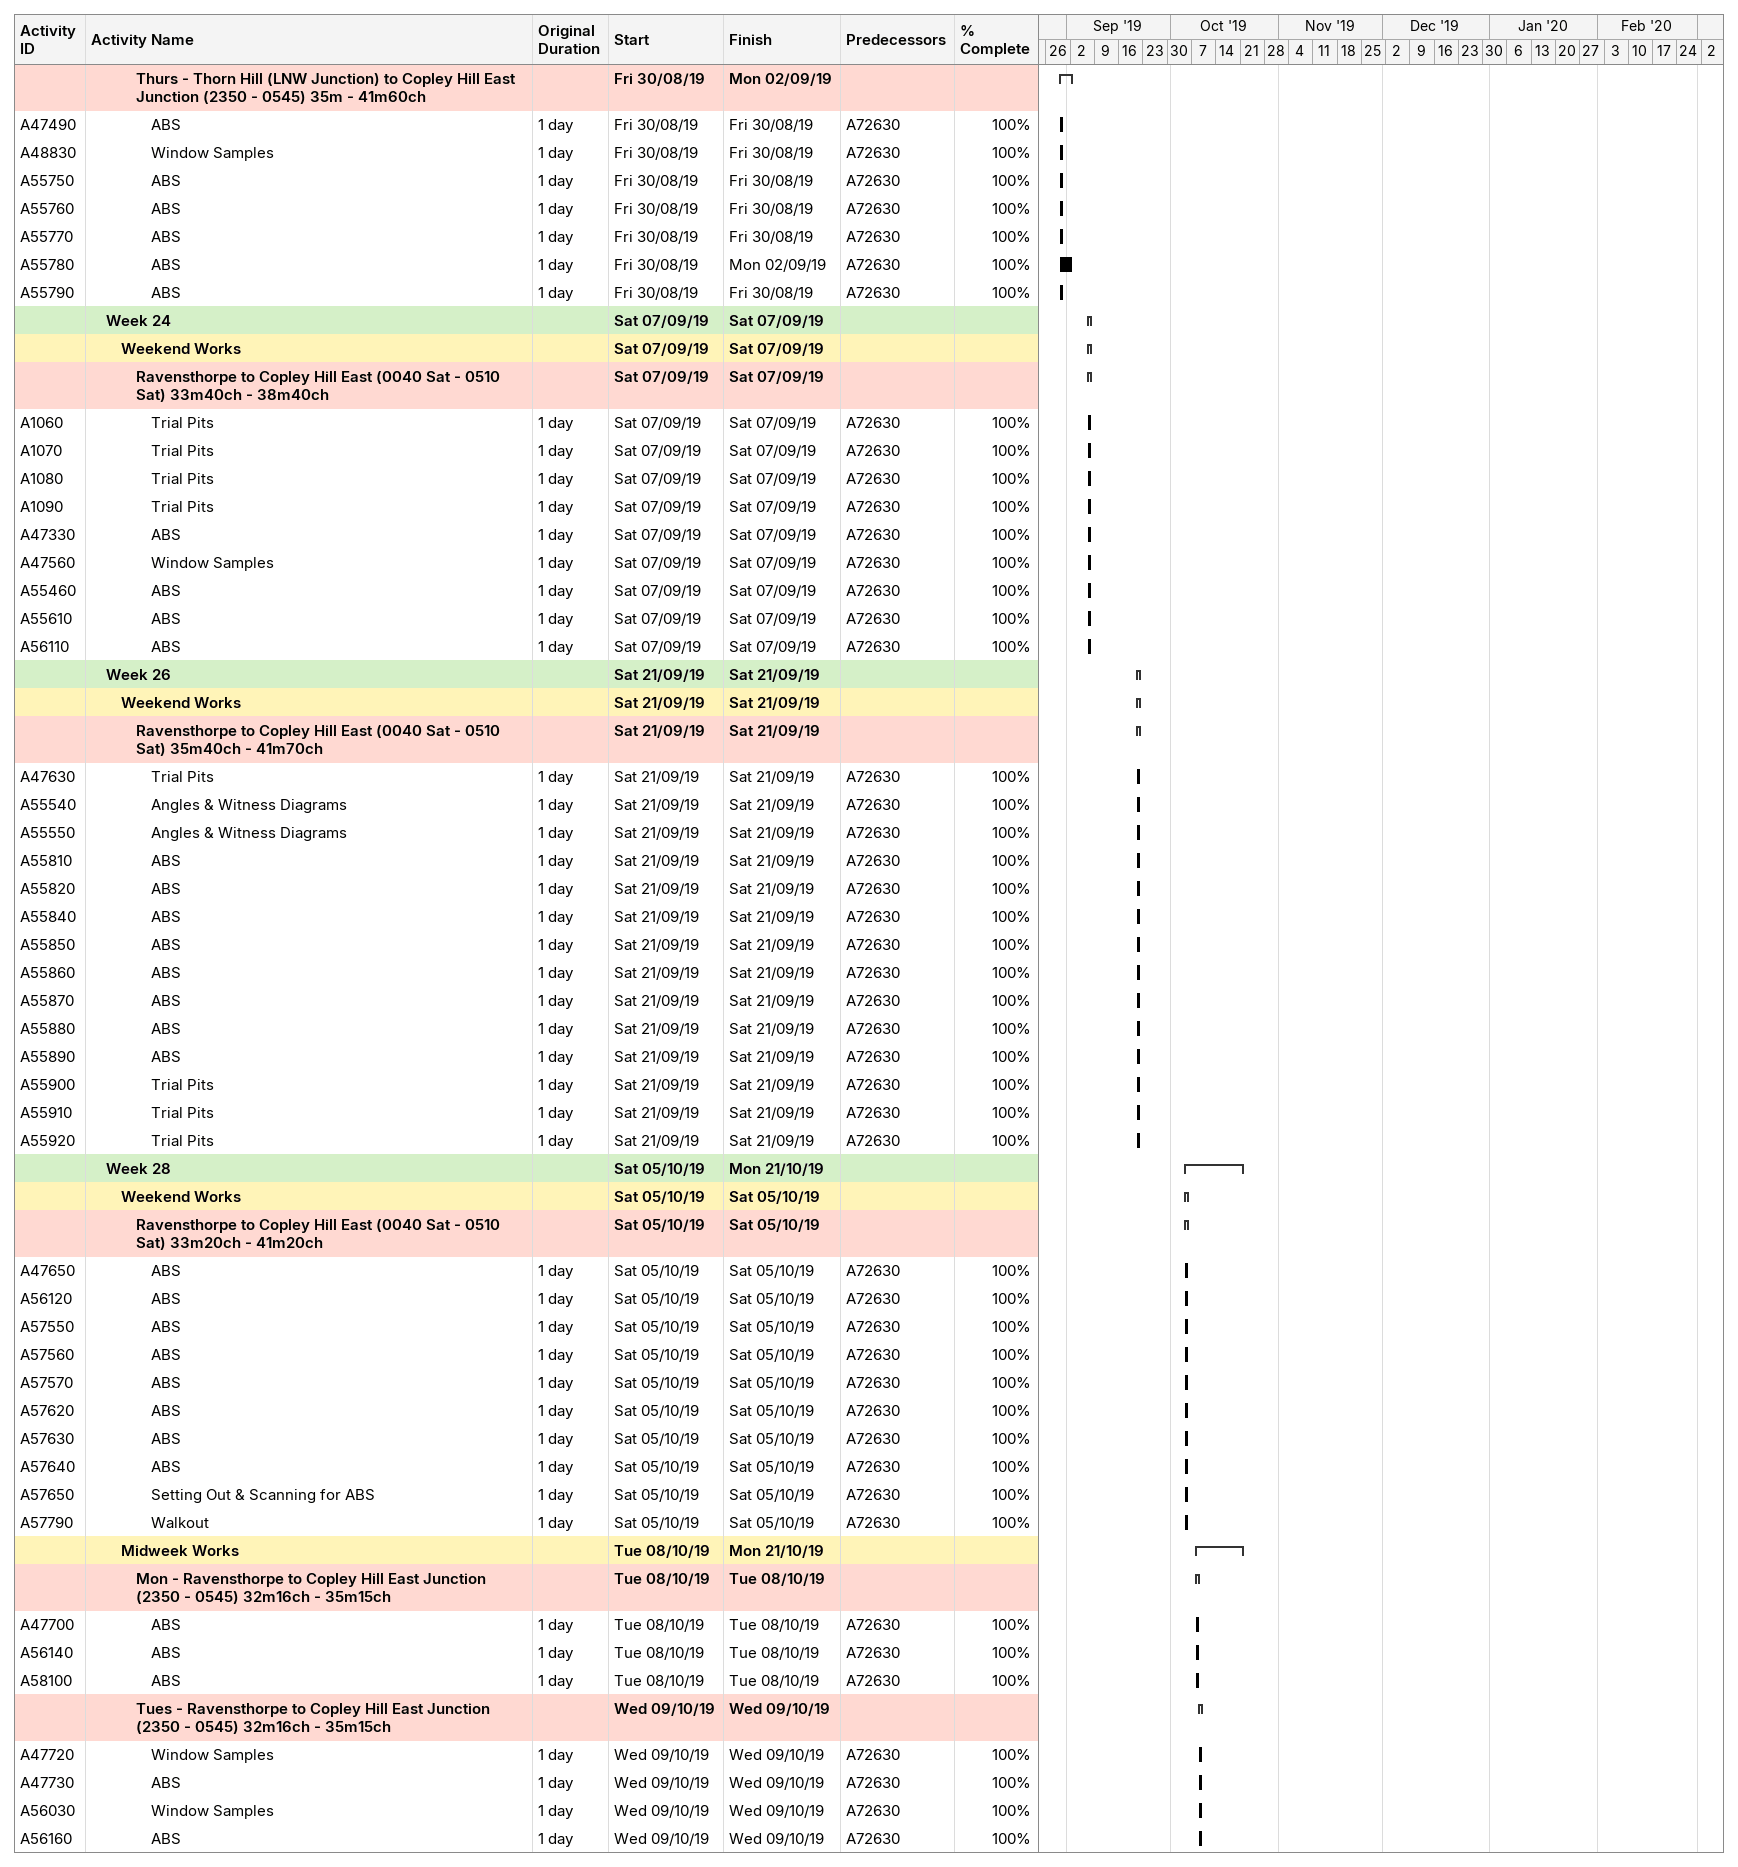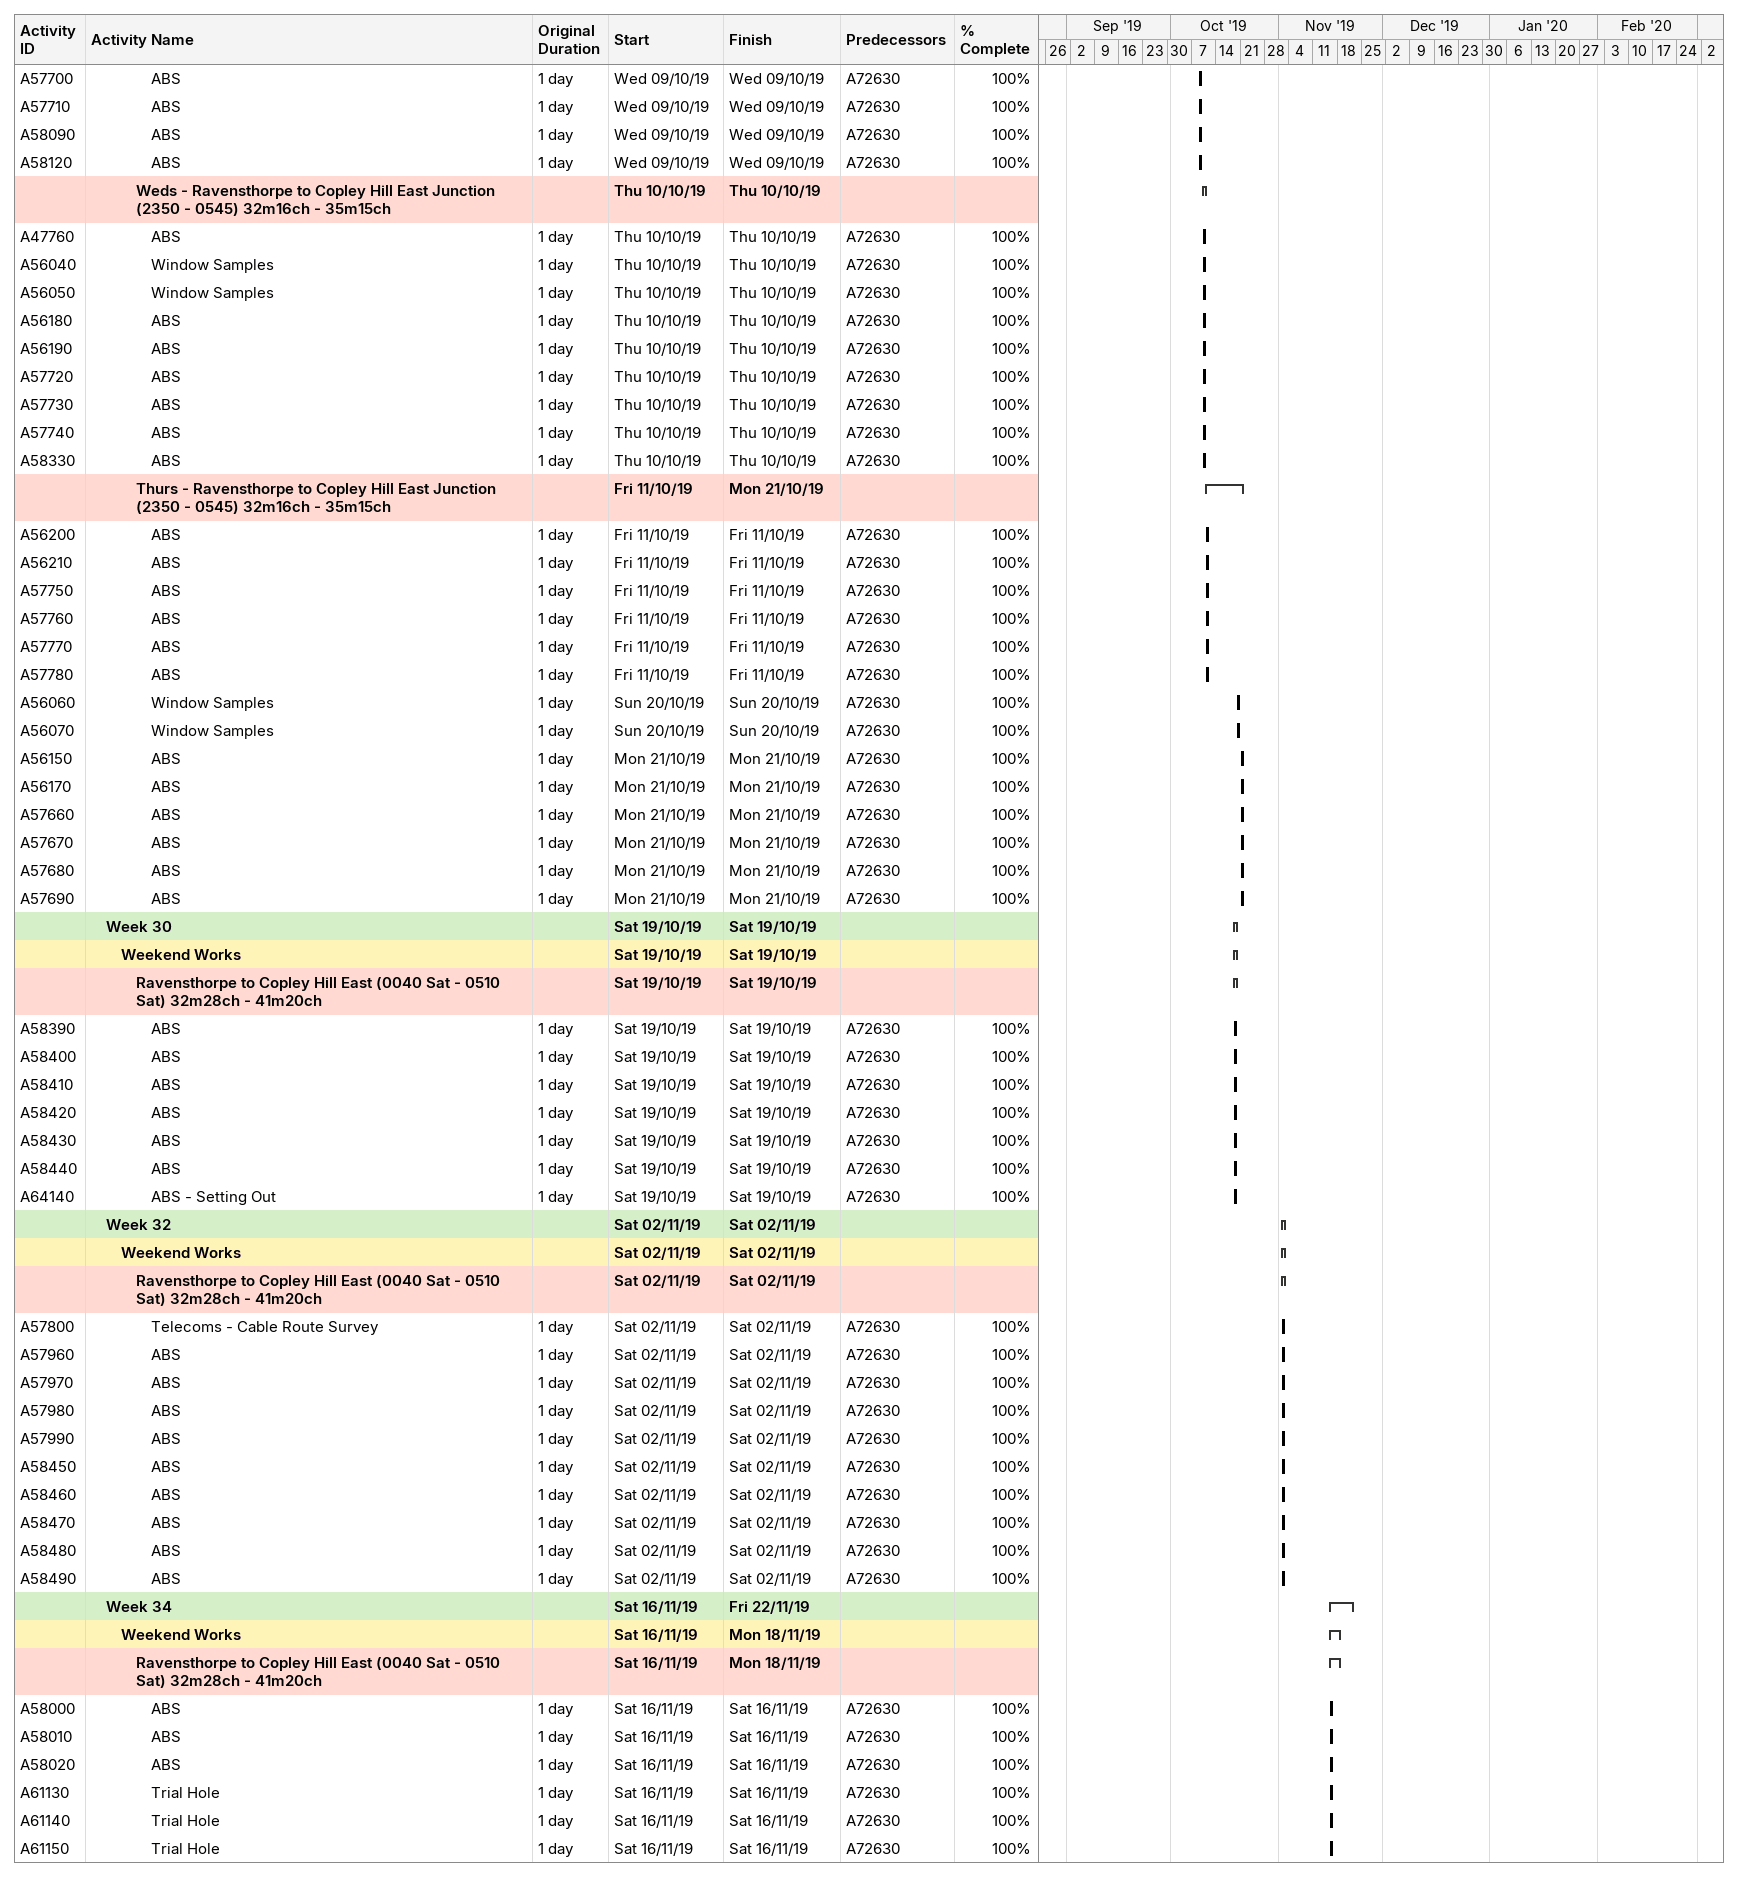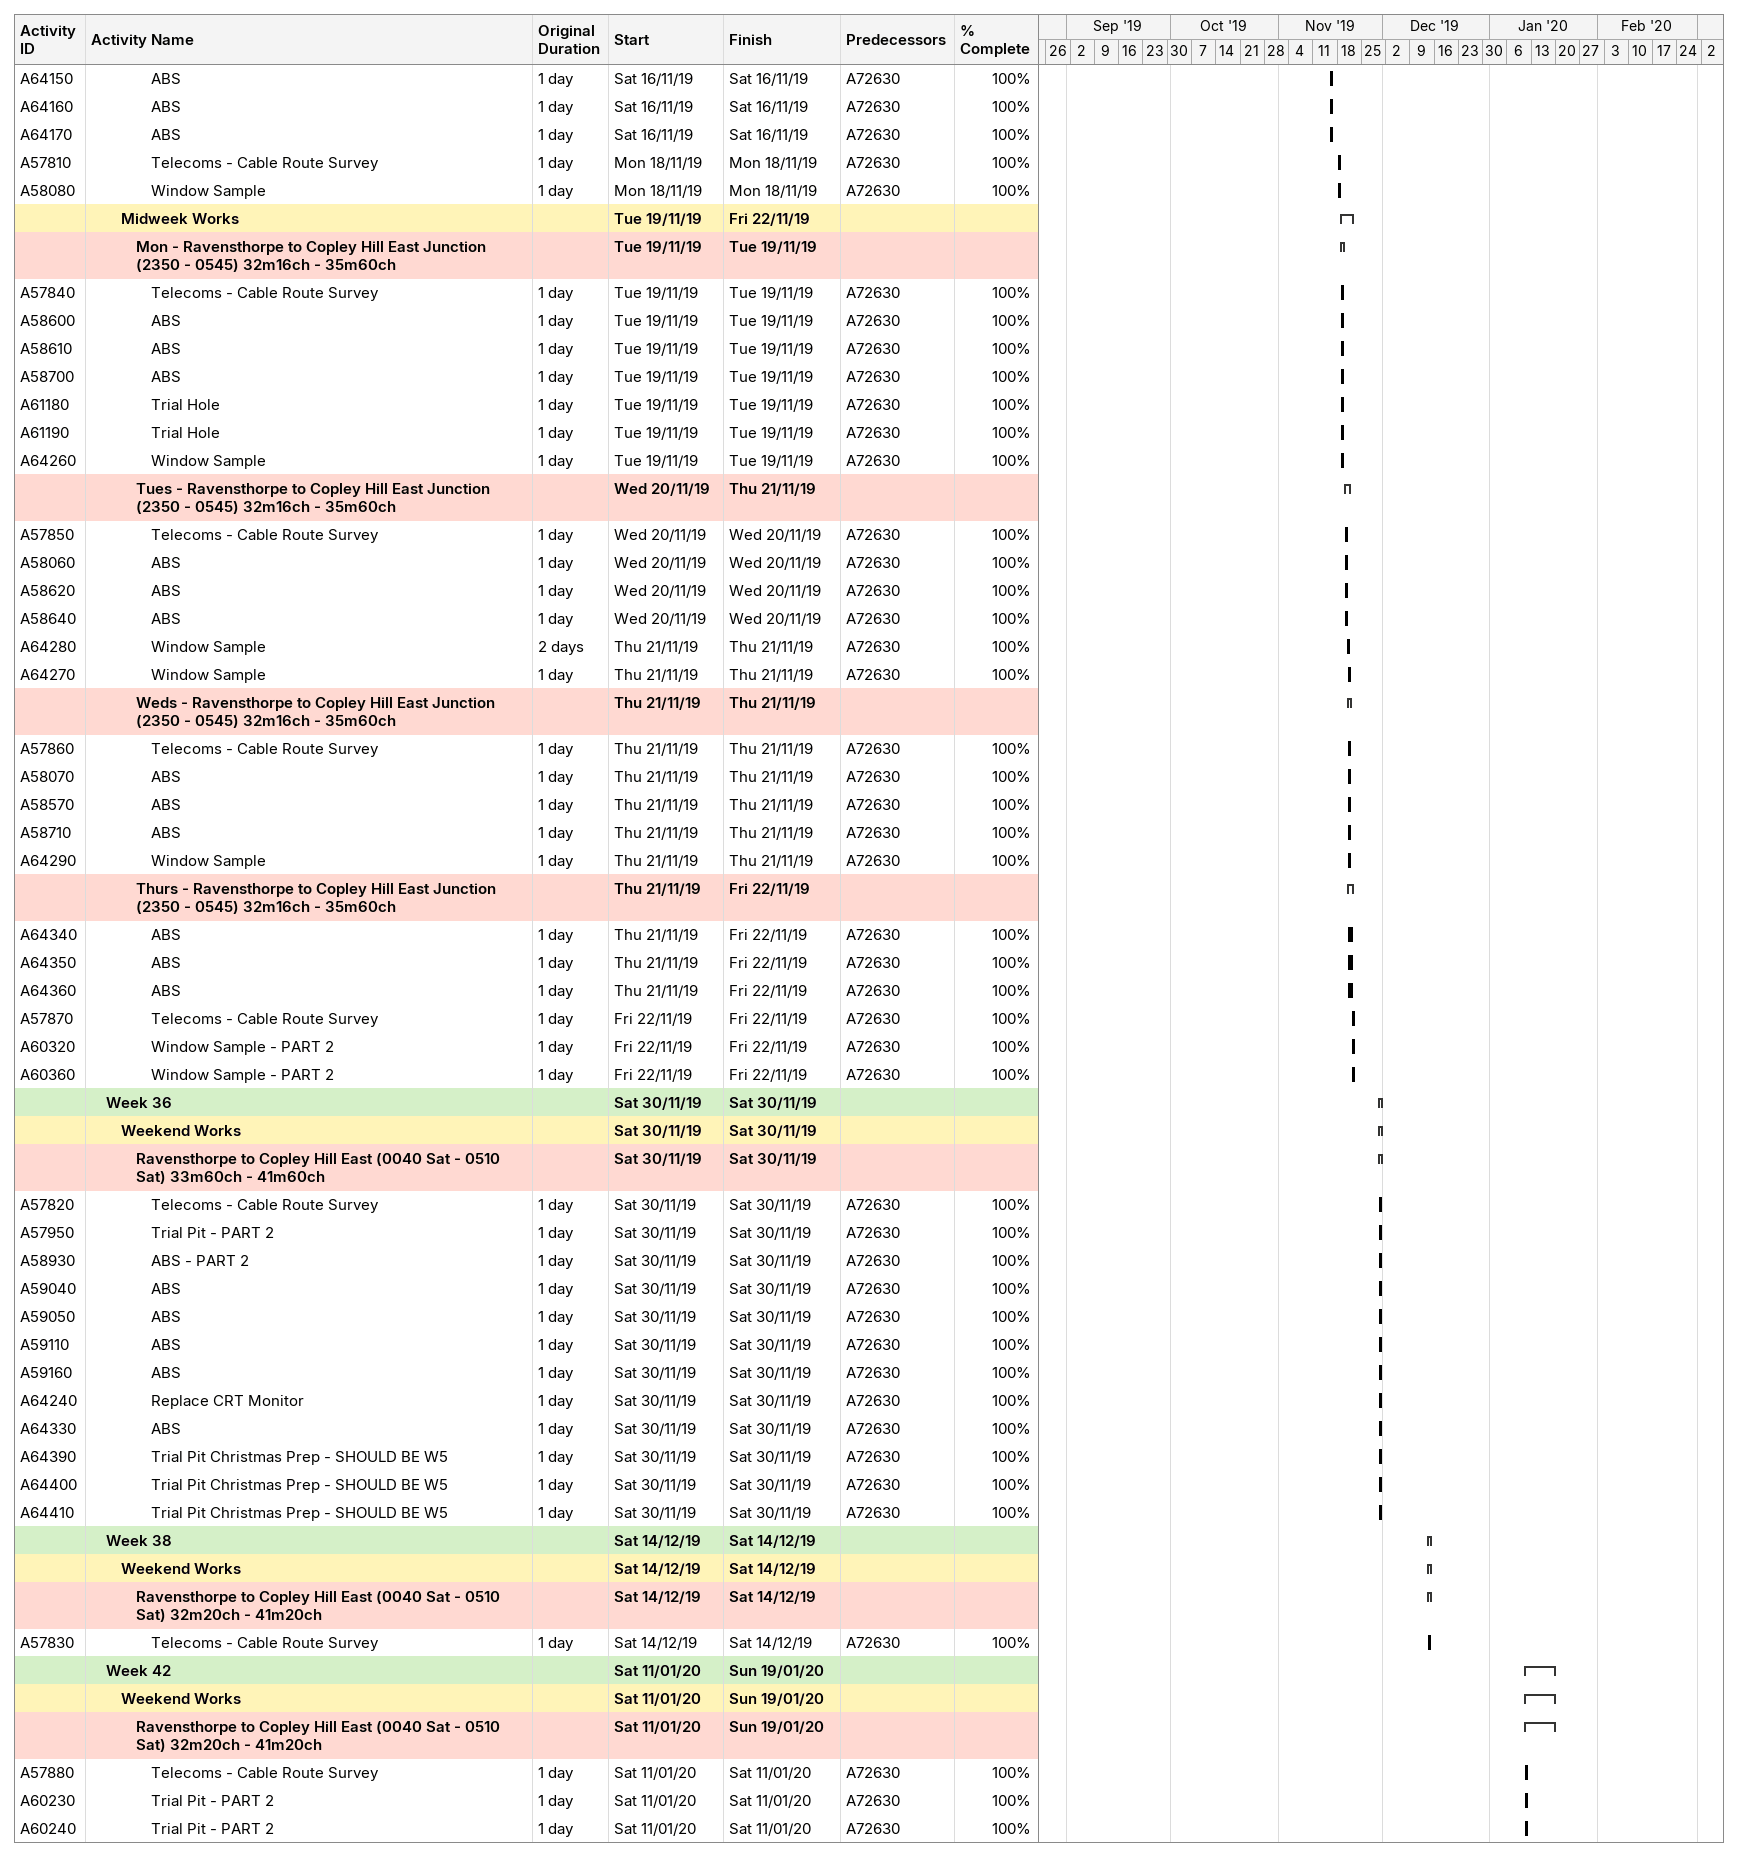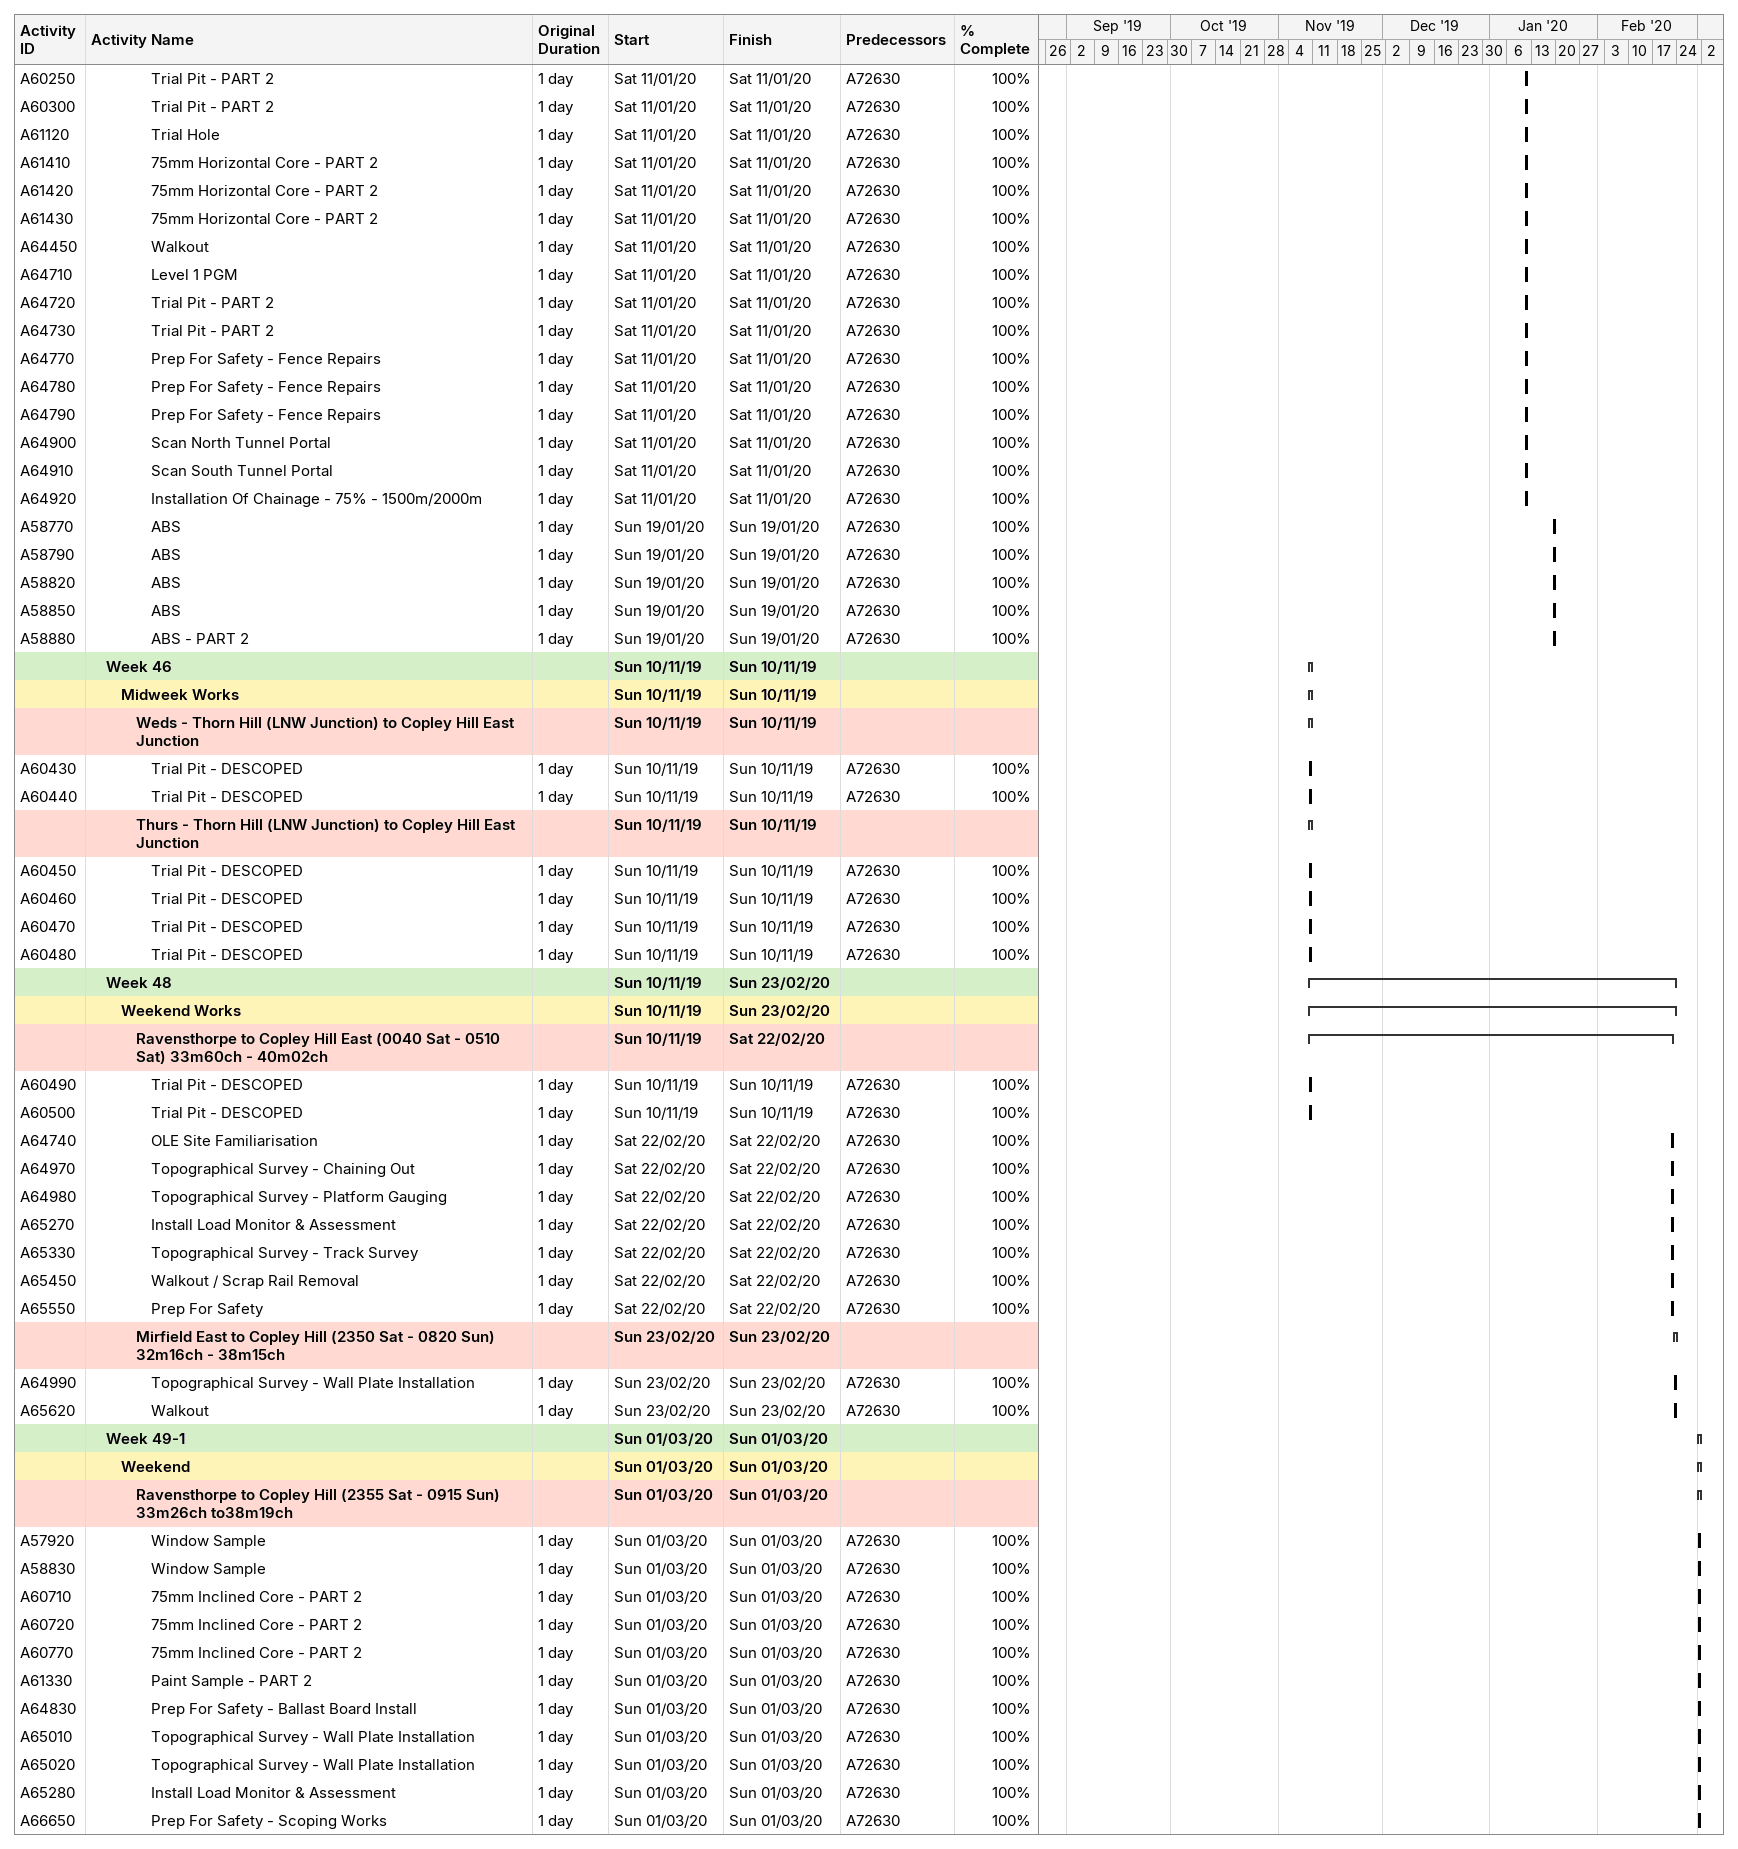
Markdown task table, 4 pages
| ID | Level | Task | Original duration | Start | Finish | Predecessors | % complete |
|---|---|---|---|---|---|---|---|
|  | 4 | **Thurs - Thorn Hill (LNW Junction) to Copley Hill East Junction (2350 - 0545) 35m - 41m60ch** |  | 2019-08-30 | 2019-09-02 |  |  |
| A47490 | 5 | ABS | 1d | 2019-08-30 | 2019-08-30 | A72630 | 100 |
| A48830 | 5 | Window Samples | 1d | 2019-08-30 | 2019-08-30 | A72630 | 100 |
| A55750 | 5 | ABS | 1d | 2019-08-30 | 2019-08-30 | A72630 | 100 |
| A55760 | 5 | ABS | 1d | 2019-08-30 | 2019-08-30 | A72630 | 100 |
| A55770 | 5 | ABS | 1d | 2019-08-30 | 2019-08-30 | A72630 | 100 |
| A55780 | 5 | ABS | 1d | 2019-08-30 | 2019-09-02 | A72630 | 100 |
| A55790 | 5 | ABS | 1d | 2019-08-30 | 2019-08-30 | A72630 | 100 |
|  | 2 | **Week 24** |  | 2019-09-07 | 2019-09-07 |  |  |
|  | 3 | **Weekend Works** |  | 2019-09-07 | 2019-09-07 |  |  |
|  | 4 | **Ravensthorpe to Copley Hill East (0040 Sat - 0510 Sat) 33m40ch - 38m40ch** |  | 2019-09-07 | 2019-09-07 |  |  |
| A1060 | 5 | Trial Pits | 1d | 2019-09-07 | 2019-09-07 | A72630 | 100 |
| A1070 | 5 | Trial Pits | 1d | 2019-09-07 | 2019-09-07 | A72630 | 100 |
| A1080 | 5 | Trial Pits | 1d | 2019-09-07 | 2019-09-07 | A72630 | 100 |
| A1090 | 5 | Trial Pits | 1d | 2019-09-07 | 2019-09-07 | A72630 | 100 |
| A47330 | 5 | ABS | 1d | 2019-09-07 | 2019-09-07 | A72630 | 100 |
| A47560 | 5 | Window Samples | 1d | 2019-09-07 | 2019-09-07 | A72630 | 100 |
| A55460 | 5 | ABS | 1d | 2019-09-07 | 2019-09-07 | A72630 | 100 |
| A55610 | 5 | ABS | 1d | 2019-09-07 | 2019-09-07 | A72630 | 100 |
| A56110 | 5 | ABS | 1d | 2019-09-07 | 2019-09-07 | A72630 | 100 |
|  | 2 | **Week 26** |  | 2019-09-21 | 2019-09-21 |  |  |
|  | 3 | **Weekend Works** |  | 2019-09-21 | 2019-09-21 |  |  |
|  | 4 | **Ravensthorpe to Copley Hill East (0040 Sat - 0510 Sat) 35m40ch - 41m70ch** |  | 2019-09-21 | 2019-09-21 |  |  |
| A47630 | 5 | Trial Pits | 1d | 2019-09-21 | 2019-09-21 | A72630 | 100 |
| A55540 | 5 | Angles & Witness Diagrams | 1d | 2019-09-21 | 2019-09-21 | A72630 | 100 |
| A55550 | 5 | Angles & Witness Diagrams | 1d | 2019-09-21 | 2019-09-21 | A72630 | 100 |
| A55810 | 5 | ABS | 1d | 2019-09-21 | 2019-09-21 | A72630 | 100 |
| A55820 | 5 | ABS | 1d | 2019-09-21 | 2019-09-21 | A72630 | 100 |
| A55840 | 5 | ABS | 1d | 2019-09-21 | 2019-09-21 | A72630 | 100 |
| A55850 | 5 | ABS | 1d | 2019-09-21 | 2019-09-21 | A72630 | 100 |
| A55860 | 5 | ABS | 1d | 2019-09-21 | 2019-09-21 | A72630 | 100 |
| A55870 | 5 | ABS | 1d | 2019-09-21 | 2019-09-21 | A72630 | 100 |
| A55880 | 5 | ABS | 1d | 2019-09-21 | 2019-09-21 | A72630 | 100 |
| A55890 | 5 | ABS | 1d | 2019-09-21 | 2019-09-21 | A72630 | 100 |
| A55900 | 5 | Trial Pits | 1d | 2019-09-21 | 2019-09-21 | A72630 | 100 |
| A55910 | 5 | Trial Pits | 1d | 2019-09-21 | 2019-09-21 | A72630 | 100 |
| A55920 | 5 | Trial Pits | 1d | 2019-09-21 | 2019-09-21 | A72630 | 100 |
|  | 2 | **Week 28** |  | 2019-10-05 | 2019-10-21 |  |  |
|  | 3 | **Weekend Works** |  | 2019-10-05 | 2019-10-05 |  |  |
|  | 4 | **Ravensthorpe to Copley Hill East (0040 Sat - 0510 Sat) 33m20ch - 41m20ch** |  | 2019-10-05 | 2019-10-05 |  |  |
| A47650 | 5 | ABS | 1d | 2019-10-05 | 2019-10-05 | A72630 | 100 |
| A56120 | 5 | ABS | 1d | 2019-10-05 | 2019-10-05 | A72630 | 100 |
| A57550 | 5 | ABS | 1d | 2019-10-05 | 2019-10-05 | A72630 | 100 |
| A57560 | 5 | ABS | 1d | 2019-10-05 | 2019-10-05 | A72630 | 100 |
| A57570 | 5 | ABS | 1d | 2019-10-05 | 2019-10-05 | A72630 | 100 |
| A57620 | 5 | ABS | 1d | 2019-10-05 | 2019-10-05 | A72630 | 100 |
| A57630 | 5 | ABS | 1d | 2019-10-05 | 2019-10-05 | A72630 | 100 |
| A57640 | 5 | ABS | 1d | 2019-10-05 | 2019-10-05 | A72630 | 100 |
| A57650 | 5 | Setting Out & Scanning for ABS | 1d | 2019-10-05 | 2019-10-05 | A72630 | 100 |
| A57790 | 5 | Walkout | 1d | 2019-10-05 | 2019-10-05 | A72630 | 100 |
|  | 3 | **Midweek Works** |  | 2019-10-08 | 2019-10-21 |  |  |
|  | 4 | **Mon - Ravensthorpe to Copley Hill East Junction (2350 - 0545) 32m16ch - 35m15ch** |  | 2019-10-08 | 2019-10-08 |  |  |
| A47700 | 5 | ABS | 1d | 2019-10-08 | 2019-10-08 | A72630 | 100 |
| A56140 | 5 | ABS | 1d | 2019-10-08 | 2019-10-08 | A72630 | 100 |
| A58100 | 5 | ABS | 1d | 2019-10-08 | 2019-10-08 | A72630 | 100 |
|  | 4 | **Tues - Ravensthorpe to Copley Hill East Junction (2350 - 0545) 32m16ch - 35m15ch** |  | 2019-10-09 | 2019-10-09 |  |  |
| A47720 | 5 | Window Samples | 1d | 2019-10-09 | 2019-10-09 | A72630 | 100 |
| A47730 | 5 | ABS | 1d | 2019-10-09 | 2019-10-09 | A72630 | 100 |
| A56030 | 5 | Window Samples | 1d | 2019-10-09 | 2019-10-09 | A72630 | 100 |
| A56160 | 5 | ABS | 1d | 2019-10-09 | 2019-10-09 | A72630 | 100 |
| A57700 | 5 | ABS | 1d | 2019-10-09 | 2019-10-09 | A72630 | 100 |
| A57710 | 5 | ABS | 1d | 2019-10-09 | 2019-10-09 | A72630 | 100 |
| A58090 | 5 | ABS | 1d | 2019-10-09 | 2019-10-09 | A72630 | 100 |
| A58120 | 5 | ABS | 1d | 2019-10-09 | 2019-10-09 | A72630 | 100 |
|  | 4 | **Weds - Ravensthorpe to Copley Hill East Junction (2350 - 0545) 32m16ch - 35m15ch** |  | 2019-10-10 | 2019-10-10 |  |  |
| A47760 | 5 | ABS | 1d | 2019-10-10 | 2019-10-10 | A72630 | 100 |
| A56040 | 5 | Window Samples | 1d | 2019-10-10 | 2019-10-10 | A72630 | 100 |
| A56050 | 5 | Window Samples | 1d | 2019-10-10 | 2019-10-10 | A72630 | 100 |
| A56180 | 5 | ABS | 1d | 2019-10-10 | 2019-10-10 | A72630 | 100 |
| A56190 | 5 | ABS | 1d | 2019-10-10 | 2019-10-10 | A72630 | 100 |
| A57720 | 5 | ABS | 1d | 2019-10-10 | 2019-10-10 | A72630 | 100 |
| A57730 | 5 | ABS | 1d | 2019-10-10 | 2019-10-10 | A72630 | 100 |
| A57740 | 5 | ABS | 1d | 2019-10-10 | 2019-10-10 | A72630 | 100 |
| A58330 | 5 | ABS | 1d | 2019-10-10 | 2019-10-10 | A72630 | 100 |
|  | 4 | **Thurs - Ravensthorpe to Copley Hill East Junction (2350 - 0545) 32m16ch - 35m15ch** |  | 2019-10-11 | 2019-10-21 |  |  |
| A56200 | 5 | ABS | 1d | 2019-10-11 | 2019-10-11 | A72630 | 100 |
| A56210 | 5 | ABS | 1d | 2019-10-11 | 2019-10-11 | A72630 | 100 |
| A57750 | 5 | ABS | 1d | 2019-10-11 | 2019-10-11 | A72630 | 100 |
| A57760 | 5 | ABS | 1d | 2019-10-11 | 2019-10-11 | A72630 | 100 |
| A57770 | 5 | ABS | 1d | 2019-10-11 | 2019-10-11 | A72630 | 100 |
| A57780 | 5 | ABS | 1d | 2019-10-11 | 2019-10-11 | A72630 | 100 |
| A56060 | 5 | Window Samples | 1d | 2019-10-20 | 2019-10-20 | A72630 | 100 |
| A56070 | 5 | Window Samples | 1d | 2019-10-20 | 2019-10-20 | A72630 | 100 |
| A56150 | 5 | ABS | 1d | 2019-10-21 | 2019-10-21 | A72630 | 100 |
| A56170 | 5 | ABS | 1d | 2019-10-21 | 2019-10-21 | A72630 | 100 |
| A57660 | 5 | ABS | 1d | 2019-10-21 | 2019-10-21 | A72630 | 100 |
| A57670 | 5 | ABS | 1d | 2019-10-21 | 2019-10-21 | A72630 | 100 |
| A57680 | 5 | ABS | 1d | 2019-10-21 | 2019-10-21 | A72630 | 100 |
| A57690 | 5 | ABS | 1d | 2019-10-21 | 2019-10-21 | A72630 | 100 |
|  | 2 | **Week 30** |  | 2019-10-19 | 2019-10-19 |  |  |
|  | 3 | **Weekend Works** |  | 2019-10-19 | 2019-10-19 |  |  |
|  | 4 | **Ravensthorpe to Copley Hill East (0040 Sat - 0510 Sat) 32m28ch - 41m20ch** |  | 2019-10-19 | 2019-10-19 |  |  |
| A58390 | 5 | ABS | 1d | 2019-10-19 | 2019-10-19 | A72630 | 100 |
| A58400 | 5 | ABS | 1d | 2019-10-19 | 2019-10-19 | A72630 | 100 |
| A58410 | 5 | ABS | 1d | 2019-10-19 | 2019-10-19 | A72630 | 100 |
| A58420 | 5 | ABS | 1d | 2019-10-19 | 2019-10-19 | A72630 | 100 |
| A58430 | 5 | ABS | 1d | 2019-10-19 | 2019-10-19 | A72630 | 100 |
| A58440 | 5 | ABS | 1d | 2019-10-19 | 2019-10-19 | A72630 | 100 |
| A64140 | 5 | ABS - Setting Out | 1d | 2019-10-19 | 2019-10-19 | A72630 | 100 |
|  | 2 | **Week 32** |  | 2019-11-02 | 2019-11-02 |  |  |
|  | 3 | **Weekend Works** |  | 2019-11-02 | 2019-11-02 |  |  |
|  | 4 | **Ravensthorpe to Copley Hill East (0040 Sat - 0510 Sat) 32m28ch - 41m20ch** |  | 2019-11-02 | 2019-11-02 |  |  |
| A57800 | 5 | Telecoms - Cable Route Survey | 1d | 2019-11-02 | 2019-11-02 | A72630 | 100 |
| A57960 | 5 | ABS | 1d | 2019-11-02 | 2019-11-02 | A72630 | 100 |
| A57970 | 5 | ABS | 1d | 2019-11-02 | 2019-11-02 | A72630 | 100 |
| A57980 | 5 | ABS | 1d | 2019-11-02 | 2019-11-02 | A72630 | 100 |
| A57990 | 5 | ABS | 1d | 2019-11-02 | 2019-11-02 | A72630 | 100 |
| A58450 | 5 | ABS | 1d | 2019-11-02 | 2019-11-02 | A72630 | 100 |
| A58460 | 5 | ABS | 1d | 2019-11-02 | 2019-11-02 | A72630 | 100 |
| A58470 | 5 | ABS | 1d | 2019-11-02 | 2019-11-02 | A72630 | 100 |
| A58480 | 5 | ABS | 1d | 2019-11-02 | 2019-11-02 | A72630 | 100 |
| A58490 | 5 | ABS | 1d | 2019-11-02 | 2019-11-02 | A72630 | 100 |
|  | 2 | **Week 34** |  | 2019-11-16 | 2019-11-22 |  |  |
|  | 3 | **Weekend Works** |  | 2019-11-16 | 2019-11-18 |  |  |
|  | 4 | **Ravensthorpe to Copley Hill East (0040 Sat - 0510 Sat) 32m28ch - 41m20ch** |  | 2019-11-16 | 2019-11-18 |  |  |
| A58000 | 5 | ABS | 1d | 2019-11-16 | 2019-11-16 | A72630 | 100 |
| A58010 | 5 | ABS | 1d | 2019-11-16 | 2019-11-16 | A72630 | 100 |
| A58020 | 5 | ABS | 1d | 2019-11-16 | 2019-11-16 | A72630 | 100 |
| A61130 | 5 | Trial Hole | 1d | 2019-11-16 | 2019-11-16 | A72630 | 100 |
| A61140 | 5 | Trial Hole | 1d | 2019-11-16 | 2019-11-16 | A72630 | 100 |
| A61150 | 5 | Trial Hole | 1d | 2019-11-16 | 2019-11-16 | A72630 | 100 |
| A64150 | 5 | ABS | 1d | 2019-11-16 | 2019-11-16 | A72630 | 100 |
| A64160 | 5 | ABS | 1d | 2019-11-16 | 2019-11-16 | A72630 | 100 |
| A64170 | 5 | ABS | 1d | 2019-11-16 | 2019-11-16 | A72630 | 100 |
| A57810 | 5 | Telecoms - Cable Route Survey | 1d | 2019-11-18 | 2019-11-18 | A72630 | 100 |
| A58080 | 5 | Window Sample | 1d | 2019-11-18 | 2019-11-18 | A72630 | 100 |
|  | 3 | **Midweek Works** |  | 2019-11-19 | 2019-11-22 |  |  |
|  | 4 | **Mon - Ravensthorpe to Copley Hill East Junction (2350 - 0545) 32m16ch - 35m60ch** |  | 2019-11-19 | 2019-11-19 |  |  |
| A57840 | 5 | Telecoms - Cable Route Survey | 1d | 2019-11-19 | 2019-11-19 | A72630 | 100 |
| A58600 | 5 | ABS | 1d | 2019-11-19 | 2019-11-19 | A72630 | 100 |
| A58610 | 5 | ABS | 1d | 2019-11-19 | 2019-11-19 | A72630 | 100 |
| A58700 | 5 | ABS | 1d | 2019-11-19 | 2019-11-19 | A72630 | 100 |
| A61180 | 5 | Trial Hole | 1d | 2019-11-19 | 2019-11-19 | A72630 | 100 |
| A61190 | 5 | Trial Hole | 1d | 2019-11-19 | 2019-11-19 | A72630 | 100 |
| A64260 | 5 | Window Sample | 1d | 2019-11-19 | 2019-11-19 | A72630 | 100 |
|  | 4 | **Tues - Ravensthorpe to Copley Hill East Junction (2350 - 0545) 32m16ch - 35m60ch** |  | 2019-11-20 | 2019-11-21 |  |  |
| A57850 | 5 | Telecoms - Cable Route Survey | 1d | 2019-11-20 | 2019-11-20 | A72630 | 100 |
| A58060 | 5 | ABS | 1d | 2019-11-20 | 2019-11-20 | A72630 | 100 |
| A58620 | 5 | ABS | 1d | 2019-11-20 | 2019-11-20 | A72630 | 100 |
| A58640 | 5 | ABS | 1d | 2019-11-20 | 2019-11-20 | A72630 | 100 |
| A64280 | 5 | Window Sample | 2d | 2019-11-21 | 2019-11-21 | A72630 | 100 |
| A64270 | 5 | Window Sample | 1d | 2019-11-21 | 2019-11-21 | A72630 | 100 |
|  | 4 | **Weds - Ravensthorpe to Copley Hill East Junction (2350 - 0545) 32m16ch - 35m60ch** |  | 2019-11-21 | 2019-11-21 |  |  |
| A57860 | 5 | Telecoms - Cable Route Survey | 1d | 2019-11-21 | 2019-11-21 | A72630 | 100 |
| A58070 | 5 | ABS | 1d | 2019-11-21 | 2019-11-21 | A72630 | 100 |
| A58570 | 5 | ABS | 1d | 2019-11-21 | 2019-11-21 | A72630 | 100 |
| A58710 | 5 | ABS | 1d | 2019-11-21 | 2019-11-21 | A72630 | 100 |
| A64290 | 5 | Window Sample | 1d | 2019-11-21 | 2019-11-21 | A72630 | 100 |
|  | 4 | **Thurs - Ravensthorpe to Copley Hill East Junction (2350 - 0545) 32m16ch - 35m60ch** |  | 2019-11-21 | 2019-11-22 |  |  |
| A64340 | 5 | ABS | 1d | 2019-11-21 | 2019-11-22 | A72630 | 100 |
| A64350 | 5 | ABS | 1d | 2019-11-21 | 2019-11-22 | A72630 | 100 |
| A64360 | 5 | ABS | 1d | 2019-11-21 | 2019-11-22 | A72630 | 100 |
| A57870 | 5 | Telecoms - Cable Route Survey | 1d | 2019-11-22 | 2019-11-22 | A72630 | 100 |
| A60320 | 5 | Window Sample - PART 2 | 1d | 2019-11-22 | 2019-11-22 | A72630 | 100 |
| A60360 | 5 | Window Sample - PART 2 | 1d | 2019-11-22 | 2019-11-22 | A72630 | 100 |
|  | 2 | **Week 36** |  | 2019-11-30 | 2019-11-30 |  |  |
|  | 3 | **Weekend Works** |  | 2019-11-30 | 2019-11-30 |  |  |
|  | 4 | **Ravensthorpe to Copley Hill East (0040 Sat - 0510 Sat) 33m60ch - 41m60ch** |  | 2019-11-30 | 2019-11-30 |  |  |
| A57820 | 5 | Telecoms - Cable Route Survey | 1d | 2019-11-30 | 2019-11-30 | A72630 | 100 |
| A57950 | 5 | Trial Pit - PART 2 | 1d | 2019-11-30 | 2019-11-30 | A72630 | 100 |
| A58930 | 5 | ABS - PART 2 | 1d | 2019-11-30 | 2019-11-30 | A72630 | 100 |
| A59040 | 5 | ABS | 1d | 2019-11-30 | 2019-11-30 | A72630 | 100 |
| A59050 | 5 | ABS | 1d | 2019-11-30 | 2019-11-30 | A72630 | 100 |
| A59110 | 5 | ABS | 1d | 2019-11-30 | 2019-11-30 | A72630 | 100 |
| A59160 | 5 | ABS | 1d | 2019-11-30 | 2019-11-30 | A72630 | 100 |
| A64240 | 5 | Replace CRT Monitor | 1d | 2019-11-30 | 2019-11-30 | A72630 | 100 |
| A64330 | 5 | ABS | 1d | 2019-11-30 | 2019-11-30 | A72630 | 100 |
| A64390 | 5 | Trial Pit Christmas Prep - SHOULD BE W5 | 1d | 2019-11-30 | 2019-11-30 | A72630 | 100 |
| A64400 | 5 | Trial Pit Christmas Prep - SHOULD BE W5 | 1d | 2019-11-30 | 2019-11-30 | A72630 | 100 |
| A64410 | 5 | Trial Pit Christmas Prep - SHOULD BE W5 | 1d | 2019-11-30 | 2019-11-30 | A72630 | 100 |
|  | 2 | **Week 38** |  | 2019-12-14 | 2019-12-14 |  |  |
|  | 3 | **Weekend Works** |  | 2019-12-14 | 2019-12-14 |  |  |
|  | 4 | **Ravensthorpe to Copley Hill East (0040 Sat - 0510 Sat) 32m20ch - 41m20ch** |  | 2019-12-14 | 2019-12-14 |  |  |
| A57830 | 5 | Telecoms - Cable Route Survey | 1d | 2019-12-14 | 2019-12-14 | A72630 | 100 |
|  | 2 | **Week 42** |  | 2020-01-11 | 2020-01-19 |  |  |
|  | 3 | **Weekend Works** |  | 2020-01-11 | 2020-01-19 |  |  |
|  | 4 | **Ravensthorpe to Copley Hill East (0040 Sat - 0510 Sat) 32m20ch - 41m20ch** |  | 2020-01-11 | 2020-01-19 |  |  |
| A57880 | 5 | Telecoms - Cable Route Survey | 1d | 2020-01-11 | 2020-01-11 | A72630 | 100 |
| A60230 | 5 | Trial Pit - PART 2 | 1d | 2020-01-11 | 2020-01-11 | A72630 | 100 |
| A60240 | 5 | Trial Pit - PART 2 | 1d | 2020-01-11 | 2020-01-11 | A72630 | 100 |
| A60250 | 5 | Trial Pit - PART 2 | 1d | 2020-01-11 | 2020-01-11 | A72630 | 100 |
| A60300 | 5 | Trial Pit - PART 2 | 1d | 2020-01-11 | 2020-01-11 | A72630 | 100 |
| A61120 | 5 | Trial Hole | 1d | 2020-01-11 | 2020-01-11 | A72630 | 100 |
| A61410 | 5 | 75mm Horizontal Core - PART 2 | 1d | 2020-01-11 | 2020-01-11 | A72630 | 100 |
| A61420 | 5 | 75mm Horizontal Core - PART 2 | 1d | 2020-01-11 | 2020-01-11 | A72630 | 100 |
| A61430 | 5 | 75mm Horizontal Core - PART 2 | 1d | 2020-01-11 | 2020-01-11 | A72630 | 100 |
| A64450 | 5 | Walkout | 1d | 2020-01-11 | 2020-01-11 | A72630 | 100 |
| A64710 | 5 | Level 1 PGM | 1d | 2020-01-11 | 2020-01-11 | A72630 | 100 |
| A64720 | 5 | Trial Pit - PART 2 | 1d | 2020-01-11 | 2020-01-11 | A72630 | 100 |
| A64730 | 5 | Trial Pit - PART 2 | 1d | 2020-01-11 | 2020-01-11 | A72630 | 100 |
| A64770 | 5 | Prep For Safety - Fence Repairs | 1d | 2020-01-11 | 2020-01-11 | A72630 | 100 |
| A64780 | 5 | Prep For Safety - Fence Repairs | 1d | 2020-01-11 | 2020-01-11 | A72630 | 100 |
| A64790 | 5 | Prep For Safety - Fence Repairs | 1d | 2020-01-11 | 2020-01-11 | A72630 | 100 |
| A64900 | 5 | Scan North Tunnel Portal | 1d | 2020-01-11 | 2020-01-11 | A72630 | 100 |
| A64910 | 5 | Scan South Tunnel Portal | 1d | 2020-01-11 | 2020-01-11 | A72630 | 100 |
| A64920 | 5 | Installation Of Chainage - 75% - 1500m/2000m | 1d | 2020-01-11 | 2020-01-11 | A72630 | 100 |
| A58770 | 5 | ABS | 1d | 2020-01-19 | 2020-01-19 | A72630 | 100 |
| A58790 | 5 | ABS | 1d | 2020-01-19 | 2020-01-19 | A72630 | 100 |
| A58820 | 5 | ABS | 1d | 2020-01-19 | 2020-01-19 | A72630 | 100 |
| A58850 | 5 | ABS | 1d | 2020-01-19 | 2020-01-19 | A72630 | 100 |
| A58880 | 5 | ABS - PART 2 | 1d | 2020-01-19 | 2020-01-19 | A72630 | 100 |
|  | 2 | **Week 46** |  | 2019-11-10 | 2019-11-10 |  |  |
|  | 3 | **Midweek Works** |  | 2019-11-10 | 2019-11-10 |  |  |
|  | 4 | **Weds - Thorn Hill (LNW Junction) to Copley Hill East Junction** |  | 2019-11-10 | 2019-11-10 |  |  |
| A60430 | 5 | Trial Pit - DESCOPED | 1d | 2019-11-10 | 2019-11-10 | A72630 | 100 |
| A60440 | 5 | Trial Pit - DESCOPED | 1d | 2019-11-10 | 2019-11-10 | A72630 | 100 |
|  | 4 | **Thurs - Thorn Hill (LNW Junction) to Copley Hill East Junction** |  | 2019-11-10 | 2019-11-10 |  |  |
| A60450 | 5 | Trial Pit - DESCOPED | 1d | 2019-11-10 | 2019-11-10 | A72630 | 100 |
| A60460 | 5 | Trial Pit - DESCOPED | 1d | 2019-11-10 | 2019-11-10 | A72630 | 100 |
| A60470 | 5 | Trial Pit - DESCOPED | 1d | 2019-11-10 | 2019-11-10 | A72630 | 100 |
| A60480 | 5 | Trial Pit - DESCOPED | 1d | 2019-11-10 | 2019-11-10 | A72630 | 100 |
|  | 2 | **Week 48** |  | 2019-11-10 | 2020-02-23 |  |  |
|  | 3 | **Weekend Works** |  | 2019-11-10 | 2020-02-23 |  |  |
|  | 4 | **Ravensthorpe to Copley Hill East (0040 Sat - 0510 Sat) 33m60ch - 40m02ch** |  | 2019-11-10 | 2020-02-22 |  |  |
| A60490 | 5 | Trial Pit - DESCOPED | 1d | 2019-11-10 | 2019-11-10 | A72630 | 100 |
| A60500 | 5 | Trial Pit - DESCOPED | 1d | 2019-11-10 | 2019-11-10 | A72630 | 100 |
| A64740 | 5 | OLE Site Familiarisation | 1d | 2020-02-22 | 2020-02-22 | A72630 | 100 |
| A64970 | 5 | Topographical Survey - Chaining Out | 1d | 2020-02-22 | 2020-02-22 | A72630 | 100 |
| A64980 | 5 | Topographical Survey - Platform Gauging | 1d | 2020-02-22 | 2020-02-22 | A72630 | 100 |
| A65270 | 5 | Install Load Monitor & Assessment | 1d | 2020-02-22 | 2020-02-22 | A72630 | 100 |
| A65330 | 5 | Topographical Survey - Track Survey | 1d | 2020-02-22 | 2020-02-22 | A72630 | 100 |
| A65450 | 5 | Walkout / Scrap Rail Removal | 1d | 2020-02-22 | 2020-02-22 | A72630 | 100 |
| A65550 | 5 | Prep For Safety | 1d | 2020-02-22 | 2020-02-22 | A72630 | 100 |
|  | 4 | **Mirfield East to Copley Hill (2350 Sat - 0820 Sun) 32m16ch - 38m15ch** |  | 2020-02-23 | 2020-02-23 |  |  |
| A64990 | 5 | Topographical Survey - Wall Plate Installation | 1d | 2020-02-23 | 2020-02-23 | A72630 | 100 |
| A65620 | 5 | Walkout | 1d | 2020-02-23 | 2020-02-23 | A72630 | 100 |
|  | 2 | **Week 49-1** |  | 2020-03-01 | 2020-03-01 |  |  |
|  | 3 | **Weekend** |  | 2020-03-01 | 2020-03-01 |  |  |
|  | 4 | **Ravensthorpe to Copley Hill (2355 Sat - 0915 Sun) 33m26ch to38m19ch** |  | 2020-03-01 | 2020-03-01 |  |  |
| A57920 | 5 | Window Sample | 1d | 2020-03-01 | 2020-03-01 | A72630 | 100 |
| A58830 | 5 | Window Sample | 1d | 2020-03-01 | 2020-03-01 | A72630 | 100 |
| A60710 | 5 | 75mm Inclined Core - PART 2 | 1d | 2020-03-01 | 2020-03-01 | A72630 | 100 |
| A60720 | 5 | 75mm Inclined Core - PART 2 | 1d | 2020-03-01 | 2020-03-01 | A72630 | 100 |
| A60770 | 5 | 75mm Inclined Core - PART 2 | 1d | 2020-03-01 | 2020-03-01 | A72630 | 100 |
| A61330 | 5 | Paint Sample - PART 2 | 1d | 2020-03-01 | 2020-03-01 | A72630 | 100 |
| A64830 | 5 | Prep For Safety - Ballast Board Install | 1d | 2020-03-01 | 2020-03-01 | A72630 | 100 |
| A65010 | 5 | Topographical Survey - Wall Plate Installation | 1d | 2020-03-01 | 2020-03-01 | A72630 | 100 |
| A65020 | 5 | Topographical Survey - Wall Plate Installation | 1d | 2020-03-01 | 2020-03-01 | A72630 | 100 |
| A65280 | 5 | Install Load Monitor & Assessment | 1d | 2020-03-01 | 2020-03-01 | A72630 | 100 |
| A66650 | 5 | Prep For Safety - Scoping Works | 1d | 2020-03-01 | 2020-03-01 | A72630 | 100 |
